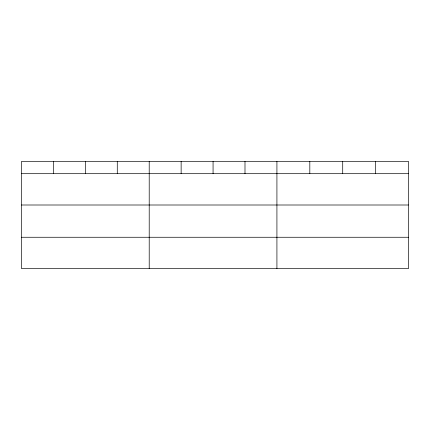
<?xml version="1.0" encoding="UTF-8"?>
<svg xmlns="http://www.w3.org/2000/svg" width="430" height="430" viewBox="0 0 430 430"><rect width="100%" height="100%" fill="white"/><g stroke="black" fill="none" stroke-linecap="round" stroke-linejoin="round"><path stroke-width="0.64" d="M408.5 205.002L408.5 161.422L21.5 161.422L21.5 268.578L408.5 268.578L408.5 205.002L21.5 205.002M21.5 173.688L408.5 173.688M21.5 237.263L408.5 237.263M375.605 161.422L375.605 173.688M342.71 161.422L342.71 173.688M309.815 161.422L309.815 173.688M276.92 161.422L276.92 268.578M244.993 161.422L244.993 173.688M213.065 161.422L213.065 173.688M181.137 161.422L181.137 173.688M149.21 161.422L149.21 268.578M117.282 161.422L117.282 173.688M85.355 161.422L85.355 173.688M53.428 161.422L53.428 173.688"/></g></svg>
